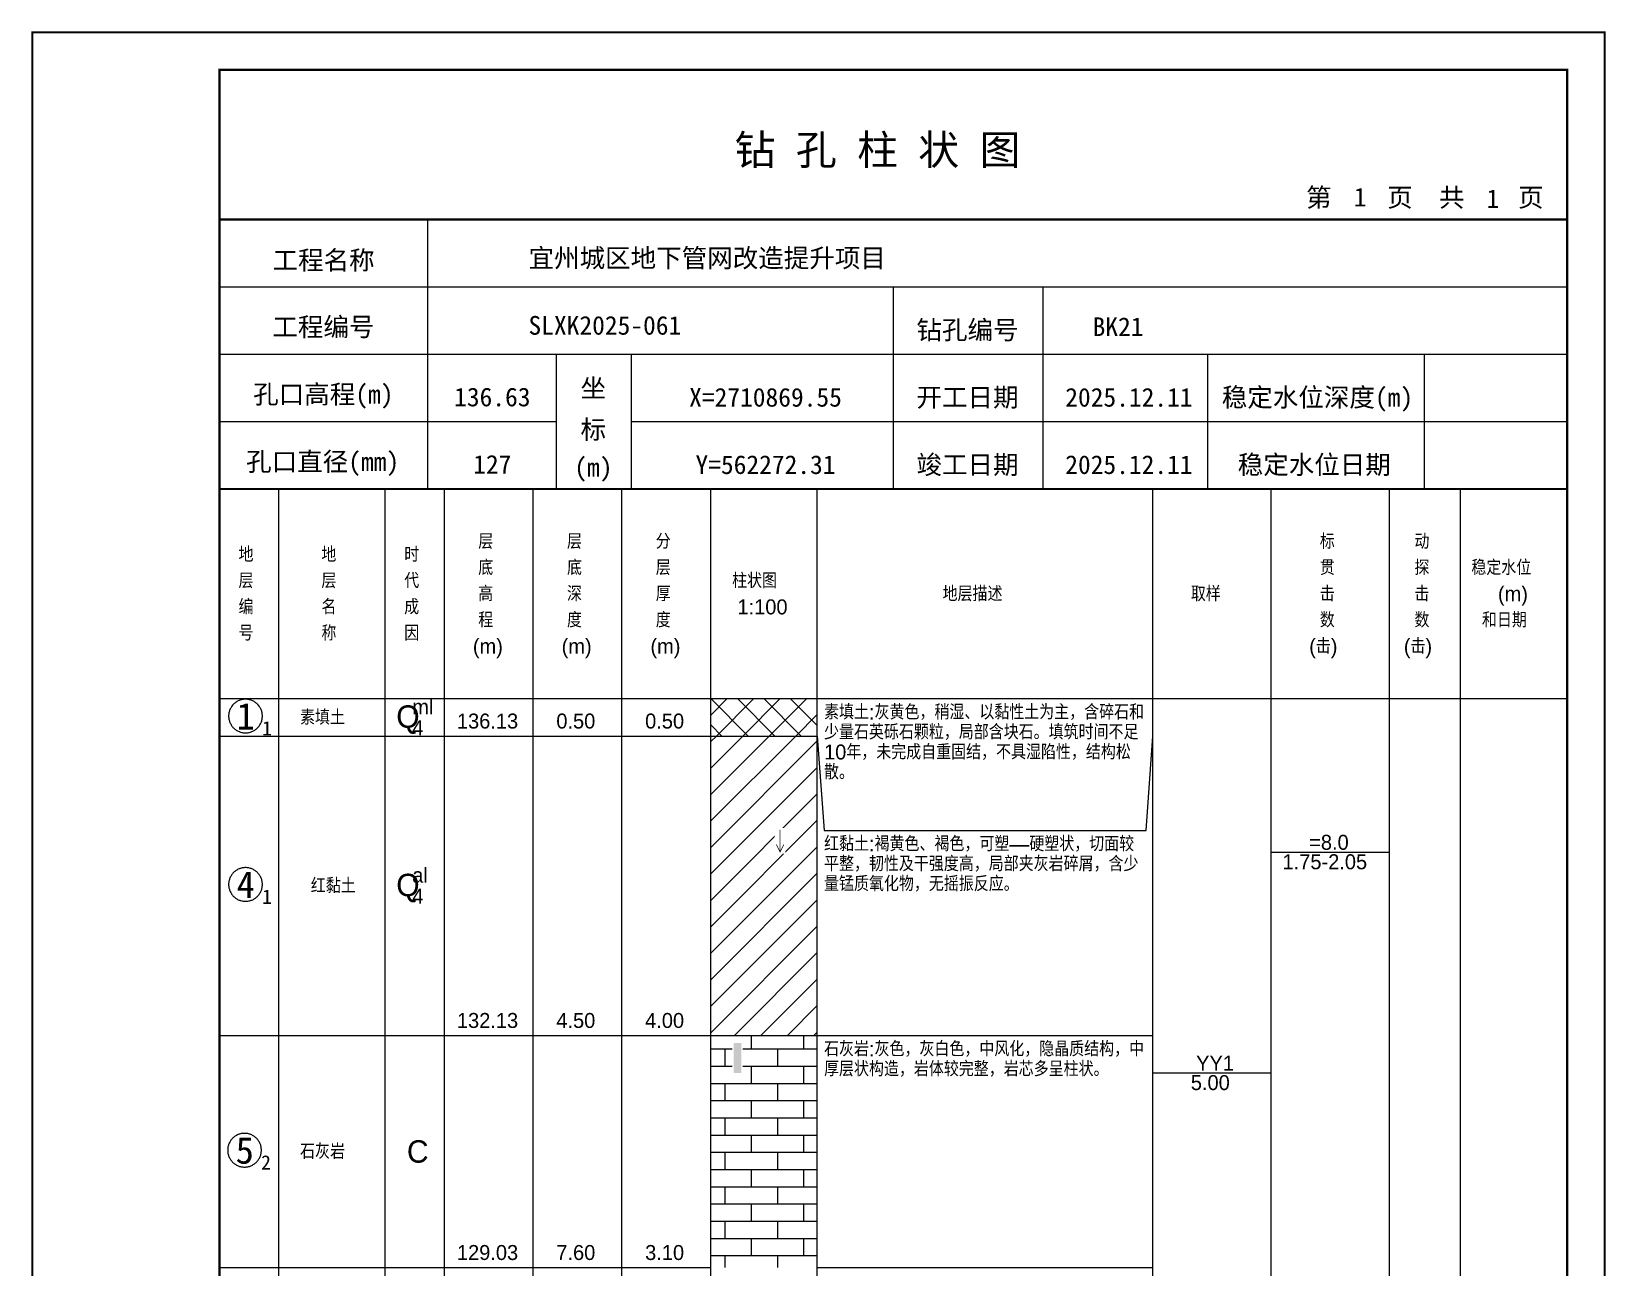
# Model space of a CAD drawing. Header units: millimetres. Extents: x 12489 to 89920, y 4630 to 4927.
# Drawn here: x 16889.3 to 17099.6, y 4761.7 to 4926.8 of the extents above; entities that cross this region are included whole.
import ezdxf
from ezdxf.enums import TextEntityAlignment as Align

# ---------------------------------------------------------------- set-up
doc = ezdxf.new("R2010")
doc.units = ezdxf.units.MM
doc.layers.add('ZZT_TC', color=7, linetype='Continuous')
doc.styles.add('成果图图块', font='', dxfattribs={"height": 2.5})
doc.styles.add('成果图模板', font='')
doc.styles.add('成果图模板标题', font='simhei.ttf')
doc.styles.add('成果图表体', font='Comfont.shx', dxfattribs={"height": 2, "bigfont": 'Hztxt12a.shx'})
doc.styles.get('成果图图块').set_extended_font_data('FangSong_GB2312')
doc.styles.get('成果图模板').set_extended_font_data('FangSong_GB2312')

# ---------------------------------------------------------------- blocks, each defined once
blk = doc.blocks.new('DCBH-1-1-944', base_point=(0.3, -0.11))
at = {"layer": 'ZZT_TC', "color": 7}
blk.add_polyline3d([(-0.19, 2.31, 0), (-0.3, 2.31, 0), (-0.41, 2.3, 0), (-0.52, 2.29, 0), (-0.63, 2.27, 0), (-0.73, 2.24, 0), (-0.84, 2.21, 0), (-0.95, 2.18, 0), (-1.05, 2.14, 0), (-1.15, 2.09, 0), (-1.25, 2.04, 0), (-1.35, 1.99, 0), (-1.44, 1.93, 0), (-1.53, 1.87, 0), (-1.62, 1.8, 0), (-1.7, 1.73, 0), (-1.78, 1.65, 0), (-1.86, 1.57, 0), (-1.93, 1.49, 0), (-2, 1.4, 0), (-2.06, 1.31, 0), (-2.12, 1.22, 0), (-2.17, 1.12, 0), (-2.22, 1.02, 0), (-2.27, 0.92, 0), (-2.31, 0.82, 0), (-2.34, 0.71, 0), (-2.37, 0.61, 0), (-2.4, 0.5, 0), (-2.41, 0.39, 0), (-2.43, 0.28, 0), (-2.44, 0.17, 0), (-2.44, 0.06, 0), (-2.44, -0.05, 0), (-2.43, -0.16, 0), (-2.41, -0.27, 0), (-2.4, -0.38, 0), (-2.37, -0.49, 0), (-2.34, -0.6, 0), (-2.31, -0.7, 0), (-2.27, -0.8, 0), (-2.22, -0.9, 0), (-2.17, -1, 0), (-2.12, -1.1, 0), (-2.06, -1.19, 0), (-2, -1.28, 0), (-1.93, -1.37, 0), (-1.86, -1.45, 0), (-1.78, -1.53, 0), (-1.7, -1.61, 0), (-1.62, -1.68, 0), (-1.53, -1.75, 0), (-1.44, -1.81, 0), (-1.35, -1.87, 0), (-1.25, -1.93, 0), (-1.15, -1.98, 0), (-1.05, -2.02, 0), (-0.95, -2.06, 0), (-0.84, -2.1, 0), (-0.73, -2.13, 0), (-0.63, -2.15, 0), (-0.52, -2.17, 0), (-0.41, -2.18, 0), (-0.3, -2.19, 0), (-0.19, -2.19, 0), (-0.08, -2.19, 0), (0.03, -2.18, 0), (0.14, -2.17, 0), (0.25, -2.15, 0), (0.36, -2.13, 0), (0.47, -2.1, 0), (0.57, -2.06, 0), (0.67, -2.02, 0), (0.77, -1.98, 0), (0.87, -1.93, 0), (0.97, -1.87, 0), (1.06, -1.81, 0), (1.15, -1.75, 0), (1.24, -1.68, 0), (1.32, -1.61, 0), (1.4, -1.53, 0), (1.48, -1.45, 0), (1.55, -1.37, 0), (1.62, -1.28, 0), (1.68, -1.19, 0), (1.74, -1.1, 0), (1.8, -1, 0), (1.85, -0.9, 0), (1.89, -0.8, 0), (1.93, -0.7, 0), (1.97, -0.6, 0), (2, -0.49, 0), (2.02, -0.38, 0), (2.04, -0.27, 0), (2.05, -0.16, 0), (2.06, -0.05, 0), (2.06, 0.06, 0), (2.06, 0.17, 0), (2.05, 0.28, 0), (2.04, 0.39, 0), (2.02, 0.5, 0), (2, 0.61, 0), (1.97, 0.71, 0), (1.93, 0.82, 0), (1.89, 0.92, 0), (1.85, 1.02, 0), (1.8, 1.12, 0), (1.74, 1.22, 0), (1.68, 1.31, 0), (1.62, 1.4, 0), (1.55, 1.49, 0), (1.48, 1.57, 0), (1.4, 1.65, 0), (1.32, 1.73, 0), (1.24, 1.8, 0), (1.15, 1.87, 0), (1.06, 1.93, 0), (0.97, 1.99, 0), (0.87, 2.04, 0), (0.77, 2.09, 0), (0.67, 2.14, 0), (0.57, 2.18, 0), (0.47, 2.21, 0), (0.36, 2.24, 0), (0.25, 2.27, 0), (0.14, 2.29, 0), (0.03, 2.3, 0), (-0.08, 2.31, 0), (-0.19, 2.31, 0)], dxfattribs=at)
at = {"style": '成果图图块'}
blk.add_text('1', height=3.57, dxfattribs=at).set_placement((-0.16, -1.74), align=Align.CENTER)
blk.add_text('1', height=1.91, dxfattribs=at).set_placement((2.03, -2.53))
blk = doc.blocks.new('DCBH-1-1-945', base_point=(0.3, -0.11))
at = {"layer": 'ZZT_TC', "color": 7}
blk.add_polyline3d([(-0.19, 2.31, 0), (-0.3, 2.31, 0), (-0.41, 2.3, 0), (-0.52, 2.29, 0), (-0.63, 2.27, 0), (-0.73, 2.24, 0), (-0.84, 2.21, 0), (-0.95, 2.18, 0), (-1.05, 2.14, 0), (-1.15, 2.09, 0), (-1.25, 2.04, 0), (-1.35, 1.99, 0), (-1.44, 1.93, 0), (-1.53, 1.87, 0), (-1.62, 1.8, 0), (-1.7, 1.73, 0), (-1.78, 1.65, 0), (-1.86, 1.57, 0), (-1.93, 1.49, 0), (-2, 1.4, 0), (-2.06, 1.31, 0), (-2.12, 1.22, 0), (-2.17, 1.12, 0), (-2.22, 1.02, 0), (-2.27, 0.92, 0), (-2.31, 0.82, 0), (-2.34, 0.71, 0), (-2.37, 0.61, 0), (-2.4, 0.5, 0), (-2.41, 0.39, 0), (-2.43, 0.28, 0), (-2.44, 0.17, 0), (-2.44, 0.06, 0), (-2.44, -0.05, 0), (-2.43, -0.16, 0), (-2.41, -0.27, 0), (-2.4, -0.38, 0), (-2.37, -0.49, 0), (-2.34, -0.6, 0), (-2.31, -0.7, 0), (-2.27, -0.8, 0), (-2.22, -0.9, 0), (-2.17, -1, 0), (-2.12, -1.1, 0), (-2.06, -1.19, 0), (-2, -1.28, 0), (-1.93, -1.37, 0), (-1.86, -1.45, 0), (-1.78, -1.53, 0), (-1.7, -1.61, 0), (-1.62, -1.68, 0), (-1.53, -1.75, 0), (-1.44, -1.81, 0), (-1.35, -1.87, 0), (-1.25, -1.93, 0), (-1.15, -1.98, 0), (-1.05, -2.02, 0), (-0.95, -2.06, 0), (-0.84, -2.1, 0), (-0.73, -2.13, 0), (-0.63, -2.15, 0), (-0.52, -2.17, 0), (-0.41, -2.18, 0), (-0.3, -2.19, 0), (-0.19, -2.19, 0), (-0.08, -2.19, 0), (0.03, -2.18, 0), (0.14, -2.17, 0), (0.25, -2.15, 0), (0.36, -2.13, 0), (0.47, -2.1, 0), (0.57, -2.06, 0), (0.67, -2.02, 0), (0.77, -1.98, 0), (0.87, -1.93, 0), (0.97, -1.87, 0), (1.06, -1.81, 0), (1.15, -1.75, 0), (1.24, -1.68, 0), (1.32, -1.61, 0), (1.4, -1.53, 0), (1.48, -1.45, 0), (1.55, -1.37, 0), (1.62, -1.28, 0), (1.68, -1.19, 0), (1.74, -1.1, 0), (1.8, -1, 0), (1.85, -0.9, 0), (1.89, -0.8, 0), (1.93, -0.7, 0), (1.97, -0.6, 0), (2, -0.49, 0), (2.02, -0.38, 0), (2.04, -0.27, 0), (2.05, -0.16, 0), (2.06, -0.05, 0), (2.06, 0.06, 0), (2.06, 0.17, 0), (2.05, 0.28, 0), (2.04, 0.39, 0), (2.02, 0.5, 0), (2, 0.61, 0), (1.97, 0.71, 0), (1.93, 0.82, 0), (1.89, 0.92, 0), (1.85, 1.02, 0), (1.8, 1.12, 0), (1.74, 1.22, 0), (1.68, 1.31, 0), (1.62, 1.4, 0), (1.55, 1.49, 0), (1.48, 1.57, 0), (1.4, 1.65, 0), (1.32, 1.73, 0), (1.24, 1.8, 0), (1.15, 1.87, 0), (1.06, 1.93, 0), (0.97, 1.99, 0), (0.87, 2.04, 0), (0.77, 2.09, 0), (0.67, 2.14, 0), (0.57, 2.18, 0), (0.47, 2.21, 0), (0.36, 2.24, 0), (0.25, 2.27, 0), (0.14, 2.29, 0), (0.03, 2.3, 0), (-0.08, 2.31, 0), (-0.19, 2.31, 0)], dxfattribs=at)
at = {"style": '成果图图块'}
blk.add_text('4', height=3.57, dxfattribs=at).set_placement((-0.16, -1.74), align=Align.CENTER)
blk.add_text('1', height=1.91, dxfattribs=at).set_placement((2.03, -2.53))
blk = doc.blocks.new('DCBH-1-1-946', base_point=(0.43, -0.11))
at = {"layer": 'ZZT_TC', "color": 7}
blk.add_polyline3d([(-0.19, 2.31, 0), (-0.3, 2.31, 0), (-0.41, 2.3, 0), (-0.52, 2.29, 0), (-0.63, 2.27, 0), (-0.73, 2.24, 0), (-0.84, 2.21, 0), (-0.95, 2.18, 0), (-1.05, 2.14, 0), (-1.15, 2.09, 0), (-1.25, 2.04, 0), (-1.35, 1.99, 0), (-1.44, 1.93, 0), (-1.53, 1.87, 0), (-1.62, 1.8, 0), (-1.7, 1.73, 0), (-1.78, 1.65, 0), (-1.86, 1.57, 0), (-1.93, 1.49, 0), (-2, 1.4, 0), (-2.06, 1.31, 0), (-2.12, 1.22, 0), (-2.17, 1.12, 0), (-2.22, 1.02, 0), (-2.27, 0.92, 0), (-2.31, 0.82, 0), (-2.34, 0.71, 0), (-2.37, 0.61, 0), (-2.4, 0.5, 0), (-2.41, 0.39, 0), (-2.43, 0.28, 0), (-2.44, 0.17, 0), (-2.44, 0.06, 0), (-2.44, -0.05, 0), (-2.43, -0.16, 0), (-2.41, -0.27, 0), (-2.4, -0.38, 0), (-2.37, -0.49, 0), (-2.34, -0.6, 0), (-2.31, -0.7, 0), (-2.27, -0.8, 0), (-2.22, -0.9, 0), (-2.17, -1, 0), (-2.12, -1.1, 0), (-2.06, -1.19, 0), (-2, -1.28, 0), (-1.93, -1.37, 0), (-1.86, -1.45, 0), (-1.78, -1.53, 0), (-1.7, -1.61, 0), (-1.62, -1.68, 0), (-1.53, -1.75, 0), (-1.44, -1.81, 0), (-1.35, -1.87, 0), (-1.25, -1.93, 0), (-1.15, -1.98, 0), (-1.05, -2.02, 0), (-0.95, -2.06, 0), (-0.84, -2.1, 0), (-0.73, -2.13, 0), (-0.63, -2.15, 0), (-0.52, -2.17, 0), (-0.41, -2.18, 0), (-0.3, -2.19, 0), (-0.19, -2.19, 0), (-0.08, -2.19, 0), (0.03, -2.18, 0), (0.14, -2.17, 0), (0.25, -2.15, 0), (0.36, -2.13, 0), (0.47, -2.1, 0), (0.57, -2.06, 0), (0.67, -2.02, 0), (0.77, -1.98, 0), (0.87, -1.93, 0), (0.97, -1.87, 0), (1.06, -1.81, 0), (1.15, -1.75, 0), (1.24, -1.68, 0), (1.32, -1.61, 0), (1.4, -1.53, 0), (1.48, -1.45, 0), (1.55, -1.37, 0), (1.62, -1.28, 0), (1.68, -1.19, 0), (1.74, -1.1, 0), (1.8, -1, 0), (1.85, -0.9, 0), (1.89, -0.8, 0), (1.93, -0.7, 0), (1.97, -0.6, 0), (2, -0.49, 0), (2.02, -0.38, 0), (2.04, -0.27, 0), (2.05, -0.16, 0), (2.06, -0.05, 0), (2.06, 0.06, 0), (2.06, 0.17, 0), (2.05, 0.28, 0), (2.04, 0.39, 0), (2.02, 0.5, 0), (2, 0.61, 0), (1.97, 0.71, 0), (1.93, 0.82, 0), (1.89, 0.92, 0), (1.85, 1.02, 0), (1.8, 1.12, 0), (1.74, 1.22, 0), (1.68, 1.31, 0), (1.62, 1.4, 0), (1.55, 1.49, 0), (1.48, 1.57, 0), (1.4, 1.65, 0), (1.32, 1.73, 0), (1.24, 1.8, 0), (1.15, 1.87, 0), (1.06, 1.93, 0), (0.97, 1.99, 0), (0.87, 2.04, 0), (0.77, 2.09, 0), (0.67, 2.14, 0), (0.57, 2.18, 0), (0.47, 2.21, 0), (0.36, 2.24, 0), (0.25, 2.27, 0), (0.14, 2.29, 0), (0.03, 2.3, 0), (-0.08, 2.31, 0), (-0.19, 2.31, 0)], dxfattribs=at)
at = {"style": '成果图图块'}
blk.add_text('5', height=3.57, dxfattribs=at).set_placement((-0.16, -1.74), align=Align.CENTER)
blk.add_text('2', height=1.91, dxfattribs=at).set_placement((2.03, -2.53))
blk = doc.blocks.new('gkqy3.dwg', base_point=(0, -2))
blk.add_wipeout([(-0.7, -2.2), (0.7, -2.2), (0.7, 2.2), (-0.7, 2.2)])
at = {"color": 7}
blk.add_solid([(-0.5, -2), (0.5, -2), (-0.5, 2), (0.5, 2)], dxfattribs=at)
blk = doc.blocks.new('zztSLbg.dwg', base_point=(0.5, 0))
blk.add_wipeout([(-0.2, -0.2), (1.2, -0.2), (1.2, 3.2), (-0.2, 3.2)])
at = {"color": 7, "const_width": 0.1}
for points in [[(0.5, 3), (0.5, 0)], [(0, 1), (0.5, 0), (1, 1)]]:
    blk.add_lwpolyline(points, dxfattribs=at)
blk = doc.blocks.new('钻孔柱状图路桥昇龙制图梁世成校核莫家里.dwg21', base_point=(25, 236))
for p, q in [((52.82, 236), (52.82, 272)), ((25, 263), (205, 263)), ((115, 236), (115, 263)), ((135, 236), (135, 263)), ((25, 254), (205, 254)), ((70, 236), (70, 254)), ((80, 236), (80, 254)), ((157, 236), (157, 254)), ((185.95, 236), (185.95, 254)), ((25, 245), (70, 245)), ((80, 245), (205, 245))]:
    blk.add_line(p, q)
for points, const_width in [([(0, 0), (210, 0), (210, 297), (0, 297)], 0.25), ([(25, 5), (205, 5), (205, 292), (25, 292)], 0.3)]:
    blk.add_lwpolyline(points, close=True, dxfattribs=dict(const_width=const_width))
at = {"const_width": 0.3}
for points in [[(25, 272), (205, 272)], [(25, 236), (205, 236)]]:
    blk.add_lwpolyline(points, dxfattribs=at)
for s, height, style, p in [('钻 孔 柱 状 图', 4, '成果图模板标题', (93.8, 279.31)), ('第', 2.5, '成果图模板', (170.12, 273.7)), ('页', 2.5, '成果图模板', (180.96, 273.7)), ('共', 2.5, '成果图模板', (187.88, 273.7)), ('页', 2.5, '成果图模板', (198.44, 273.7)), ('工程名称', 2.5, '成果图模板', (32.07, 265.32)), ('宜州城区地下管网改造提升项目', 2.5, '成果图模板', (66.26, 265.61)), ('工程编号', 2.5, '成果图模板', (32.05, 256.41)), ('SLXK2025-061', 2.5, '成果图模板', (66.26, 256.61)), ('钻孔编号', 2.5, '成果图模板', (118.08, 256)), ('BK21', 2.5, '成果图模板', (141.61, 256.43)), ('孔口高程(m)', 2.5, '成果图模板', (29.48, 247.41)), ('坐', 2.5, '成果图模板', (73.21, 248.24)), ('开工日期', 2.5, '成果图模板', (118.08, 247)), ('稳定水位深度(m)', 2.5, '成果图模板', (158.86, 247)), ('标', 2.5, '成果图模板', (73.21, 242.7)), ('孔口直径(mm)', 2.5, '成果图模板', (28.54, 238.41)), ('(m) ', 2.5, '成果图模板', (72.38, 237.65)), ('竣工日期', 2.5, '成果图模板', (118.08, 238)), ('稳定水位日期', 2.5, '成果图模板', (160.99, 238))]:
    blk.add_text(s, height=height, dxfattribs=dict(style=style)).set_placement(p)
at = {"style": '成果图模板'}
for s, p in [('1', (177.35, 273.74)), ('1', (195.08, 273.53)), ('136.63', (61.43, 247.04)), ('X=2710869.55', (97.92, 247)), ('2025.12.11', (146.46, 247)), ('127', (61.43, 238.04)), ('Y=562272.31', (97.92, 238)), ('2025.12.11', (146.46, 238))]:
    blk.add_text(s, height=2.5, dxfattribs=at).set_placement(p, align=Align.CENTER)

msp = doc.modelspace()

# ---------------------------------------------------------------- hatches: boundary and pattern name
at = {"linetype": 'Continuous'}
h = msp.add_hatch(dxfattribs=at)
h.set_pattern_fill('GKSTT', scale=0.5, style=0, pattern_type=2)
h.set_pattern_definition([(45, (0, 0), (-1.76776695, 1.76776695), []), (135, (0, 0), (-1.76776695, -1.76776695), [])])
h.paths.add_polyline_path([(16980.06, 4832.71), (16994.29, 4832.71), (16994.29, 4837.71), (16980.06, 4837.71)])
h = msp.add_hatch(dxfattribs=at)
h.set_pattern_fill('GKNXT', scale=0.5, style=0, pattern_type=2)
h.set_pattern_definition([(45, (0, 0), (-1.76776695, 1.76776695), [])])
h.paths.add_polyline_path([(16980.06, 4792.71), (16994.29, 4792.71), (16994.29, 4832.71), (16980.06, 4832.71)])
h = msp.add_hatch(dxfattribs=at)
h.set_pattern_fill('GKSHY', scale=0.5, style=0, pattern_type=2)
h.set_pattern_definition([(0, (0, 0), (0, 2.3), []), (90, (0, 0), (-3.5, 2.3), [2.3, -2.3])])
h.paths.add_polyline_path([(16980.06, 4761.71), (16994.29, 4761.71), (16994.29, 4792.71), (16980.06, 4792.71)])

# ---------------------------------------------------------------- linework, layer by layer
at = {"color": 0}
for p, q in [((16914.45, 4837.71), (16922.35, 4837.71)), ((16914.45, 4832.71), (16914.45, 4837.71)), ((16922.35, 4832.71), (16922.35, 4837.71)), ((16914.45, 4832.71), (16922.35, 4832.71)), ((16914.45, 4832.71), (16922.35, 4832.71)), ((16914.45, 4792.71), (16914.45, 4832.71)), ((16922.35, 4792.71), (16922.35, 4832.71)), ((16914.45, 4792.71), (16922.35, 4792.71)), ((16914.45, 4792.71), (16922.35, 4792.71)), ((16914.45, 4761.71), (16914.45, 4792.71)), ((16922.35, 4761.71), (16922.35, 4792.71)), ((16914.45, 4761.71), (16922.35, 4761.71))]:
    msp.add_line(p, q, dxfattribs=at)
for points in [[(16914.45, 4865.71), (16922.35, 4865.71)], [(16914.45, 4837.71), (16914.45, 4865.71)], [(16922.35, 4837.71), (16922.35, 4865.71)], [(16922.35, 4865.71), (16936.58, 4865.71)], [(16922.35, 4837.71), (16922.35, 4865.71)], [(16936.58, 4837.71), (16936.58, 4865.71)], [(16936.58, 4865.71), (16944.49, 4865.71)], [(16936.58, 4837.71), (16936.58, 4865.71)], [(16944.49, 4837.71), (16944.49, 4865.71)], [(16944.49, 4865.71), (16956.35, 4865.71)], [(16944.49, 4837.71), (16944.49, 4865.71)], [(16956.35, 4837.71), (16956.35, 4865.71)], [(16956.35, 4865.71), (16968.2, 4865.71)], [(16956.35, 4837.71), (16956.35, 4865.71)], [(16968.2, 4837.71), (16968.2, 4865.71)], [(16968.2, 4865.71), (16980.06, 4865.71)], [(16968.2, 4837.71), (16968.2, 4865.71)], [(16980.06, 4837.71), (16980.06, 4865.71)], [(16980.06, 4865.71), (16994.29, 4865.71)], [(16980.06, 4837.71), (16980.06, 4865.71)], [(16994.29, 4837.71), (16994.29, 4865.71)], [(16994.29, 4865.71), (17039.11, 4865.71)], [(16994.29, 4837.71), (16994.29, 4865.71)], [(17039.11, 4837.71), (17039.11, 4865.71)], [(17039.11, 4865.71), (17054.92, 4865.71)], [(17039.11, 4837.71), (17039.11, 4865.71)], [(17054.92, 4837.71), (17054.92, 4865.71)], [(17054.92, 4865.71), (17070.73, 4865.71)], [(17054.92, 4837.71), (17054.92, 4865.71)], [(17070.73, 4837.71), (17070.73, 4865.71)], [(17070.73, 4865.71), (17080.22, 4865.71)], [(17070.73, 4837.71), (17070.73, 4865.71)], [(17080.22, 4837.71), (17080.22, 4865.71)], [(17080.22, 4865.71), (17094.45, 4865.71)], [(17080.22, 4837.71), (17080.22, 4865.71)], [(17094.45, 4837.71), (17094.45, 4865.71)], [(16914.45, 4837.71), (16922.35, 4837.71)], [(16914.45, 4643.71), (16914.45, 4837.71)], [(16914.45, 4837.71), (16922.35, 4837.71)], [(16922.35, 4643.71), (16922.35, 4837.71)], [(16922.35, 4837.71), (16936.58, 4837.71)], [(16922.35, 4643.71), (16922.35, 4837.71)], [(16922.35, 4837.71), (16936.58, 4837.71)], [(16922.35, 4837.71), (16936.58, 4837.71)], [(16922.35, 4832.71), (16922.35, 4837.71)], [(16936.58, 4643.71), (16936.58, 4837.71)], [(16936.58, 4832.71), (16936.58, 4837.71)], [(16936.58, 4837.71), (16944.49, 4837.71)], [(16936.58, 4643.71), (16936.58, 4837.71)], [(16936.58, 4837.71), (16944.49, 4837.71)], [(16936.58, 4837.71), (16944.49, 4837.71)], [(16936.58, 4832.71), (16936.58, 4837.71)], [(16944.49, 4643.71), (16944.49, 4837.71)], [(16944.49, 4832.71), (16944.49, 4837.71)], [(16944.49, 4837.71), (16956.35, 4837.71)], [(16944.49, 4643.71), (16944.49, 4837.71)], [(16944.49, 4837.71), (16956.35, 4837.71)], [(16944.49, 4837.71), (16956.35, 4837.71)], [(16944.49, 4832.71), (16944.49, 4837.71)], [(16956.35, 4643.71), (16956.35, 4837.71)], [(16956.35, 4832.71), (16956.35, 4837.71)], [(16956.35, 4837.71), (16968.2, 4837.71)], [(16956.35, 4643.71), (16956.35, 4837.71)], [(16956.35, 4837.71), (16968.2, 4837.71)], [(16956.35, 4837.71), (16968.2, 4837.71)], [(16956.35, 4832.71), (16956.35, 4837.71)], [(16968.2, 4643.71), (16968.2, 4837.71)], [(16968.2, 4832.71), (16968.2, 4837.71)], [(16968.2, 4837.71), (16980.06, 4837.71)], [(16968.2, 4643.71), (16968.2, 4837.71)], [(16968.2, 4837.71), (16980.06, 4837.71)], [(16968.2, 4837.71), (16980.06, 4837.71)], [(16968.2, 4832.71), (16968.2, 4837.71)], [(16980.06, 4643.71), (16980.06, 4837.71)], [(16980.06, 4832.71), (16980.06, 4837.71)], [(16980.06, 4837.71), (16994.29, 4837.71)], [(16980.06, 4643.71), (16980.06, 4837.71)], [(16980.06, 4837.71), (16994.29, 4837.71)], [(16994.29, 4643.71), (16994.29, 4837.71)], [(16994.29, 4837.71), (17039.11, 4837.71)], [(16994.29, 4643.71), (16994.29, 4837.71)], [(16994.29, 4837.71), (17039.11, 4837.71)], [(16994.29, 4832.71), (16994.29, 4837.71)], [(17039.11, 4643.71), (17039.11, 4837.71)], [(17039.11, 4832.71), (17039.11, 4837.71)], [(17039.11, 4837.71), (17054.92, 4837.71)], [(17039.11, 4643.71), (17039.11, 4837.71)], [(17039.11, 4837.71), (17054.92, 4837.71)], [(17054.92, 4643.71), (17054.92, 4837.71)], [(17054.92, 4837.71), (17070.73, 4837.71)], [(17054.92, 4643.71), (17054.92, 4837.71)], [(17054.92, 4837.71), (17070.73, 4837.71)], [(17070.73, 4643.71), (17070.73, 4837.71)], [(17070.73, 4837.71), (17080.22, 4837.71)], [(17070.73, 4643.71), (17070.73, 4837.71)], [(17070.73, 4837.71), (17080.22, 4837.71)], [(17080.22, 4643.71), (17080.22, 4837.71)], [(17080.22, 4837.71), (17094.45, 4837.71)], [(17080.22, 4643.71), (17080.22, 4837.71)], [(17080.22, 4837.71), (17094.45, 4837.71)], [(17094.45, 4643.71), (17094.45, 4837.71)], [(16922.35, 4832.71), (16936.58, 4832.71)], [(16922.35, 4832.71), (16936.58, 4832.71)], [(16922.35, 4792.71), (16922.35, 4832.71)], [(16936.58, 4792.71), (16936.58, 4832.71)], [(16936.58, 4832.71), (16944.49, 4832.71)], [(16936.58, 4832.71), (16944.49, 4832.71)], [(16936.58, 4792.71), (16936.58, 4832.71)], [(16944.49, 4792.71), (16944.49, 4832.71)], [(16944.49, 4832.71), (16956.35, 4832.71)], [(16944.49, 4832.71), (16956.35, 4832.71)], [(16944.49, 4792.71), (16944.49, 4832.71)], [(16956.35, 4792.71), (16956.35, 4832.71)], [(16956.35, 4832.71), (16968.2, 4832.71)], [(16956.35, 4832.71), (16968.2, 4832.71)], [(16956.35, 4792.71), (16956.35, 4832.71)], [(16968.2, 4792.71), (16968.2, 4832.71)], [(16968.2, 4832.71), (16980.06, 4832.71)], [(16968.2, 4832.71), (16980.06, 4832.71)], [(16968.2, 4792.71), (16968.2, 4832.71)], [(16980.06, 4792.71), (16980.06, 4832.71)], [(16994.29, 4832.71), (16995.19, 4820.11)], [(16994.29, 4792.71), (16994.29, 4832.71)], [(17038.22, 4820.11), (17039.11, 4832.71)], [(17039.11, 4792.71), (17039.11, 4832.71)], [(16995.19, 4820.11), (17038.22, 4820.11)], [(17054.92, 4817.21), (17070.73, 4817.21)], [(16922.35, 4792.71), (16936.58, 4792.71)], [(16922.35, 4792.71), (16936.58, 4792.71)], [(16922.35, 4761.71), (16922.35, 4792.71)], [(16936.58, 4761.71), (16936.58, 4792.71)], [(16936.58, 4792.71), (16944.49, 4792.71)], [(16936.58, 4792.71), (16944.49, 4792.71)], [(16936.58, 4761.71), (16936.58, 4792.71)], [(16944.49, 4761.71), (16944.49, 4792.71)], [(16944.49, 4792.71), (16956.35, 4792.71)], [(16944.49, 4792.71), (16956.35, 4792.71)], [(16944.49, 4761.71), (16944.49, 4792.71)], [(16956.35, 4761.71), (16956.35, 4792.71)], [(16956.35, 4792.71), (16968.2, 4792.71)], [(16956.35, 4792.71), (16968.2, 4792.71)], [(16956.35, 4761.71), (16956.35, 4792.71)], [(16968.2, 4761.71), (16968.2, 4792.71)], [(16968.2, 4792.71), (16980.06, 4792.71)], [(16968.2, 4792.71), (16980.06, 4792.71)], [(16968.2, 4761.71), (16968.2, 4792.71)], [(16980.06, 4761.71), (16980.06, 4792.71)], [(16994.29, 4792.71), (17039.11, 4792.71)], [(16994.29, 4792.71), (17039.11, 4792.71)], [(16994.29, 4761.71), (16994.29, 4792.71)], [(17039.11, 4761.71), (17039.11, 4792.71)], [(17039.11, 4787.71), (17054.92, 4787.71)], [(16922.35, 4761.71), (16936.58, 4761.71)], [(16936.58, 4761.71), (16944.49, 4761.71)], [(16944.49, 4761.71), (16956.35, 4761.71)], [(16956.35, 4761.71), (16968.2, 4761.71)], [(16968.2, 4761.71), (16980.06, 4761.71)], [(16994.29, 4761.71), (17039.11, 4761.71)]]:
    msp.add_lwpolyline(points, dxfattribs=at)
at = {"color": 7, "flags": 128}
for points in [[(16980.06, 4832.71), (16994.29, 4832.71)], [(16980.06, 4792.71), (16994.29, 4792.71)]]:
    msp.add_lwpolyline(points, dxfattribs=at)

# ---------------------------------------------------------------- block references
for name, p in [('DCBH-1-1-944', (16918.4, 4835.21)), ('DCBH-1-1-945', (16918.4, 4812.71)), ('DCBH-1-1-946', (16918.4, 4777.21))]:
    msp.add_blockref(name, p)

# ---------------------------------------------------------------- texts
at = {"color": 0, "style": '成果图表体'}
for s, height, p in [('层', 2, (16949, 4857.71)), ('层', 2, (16960.85, 4857.71)), ('分', 2, (16972.71, 4857.71)), ('标', 2, (17061.41, 4857.71)), ('动', 2, (17074.05, 4857.71)), ('地', 2, (16916.98, 4855.96)), ('地', 2, (16928.05, 4855.96)), ('时', 2, (16939.11, 4855.96)), ('底', 2, (16949, 4854.21)), ('底', 2, (16960.85, 4854.21)), ('层', 2, (16972.71, 4854.21)), ('贯', 2, (17061.41, 4854.21)), ('探', 2, (17074.05, 4854.21)), ('稳定水位', 2, (17081.65, 4854.21)), ('层', 2, (16916.98, 4852.46)), ('层', 2, (16928.05, 4852.46)), ('代', 2, (16939.11, 4852.46)), ('高', 2, (16949, 4850.71)), ('深', 2, (16960.85, 4850.71)), ('厚', 2, (16972.71, 4850.71)), ('柱状图', 2, (16982.91, 4852.46)), ('地层描述', 2, (17011.02, 4850.71)), ('取样', 2, (17044.18, 4850.71)), ('击', 2, (17061.41, 4850.71)), ('击', 2, (17074.05, 4850.71)), ('(m)', 2, (17085.2, 4850.71)), ('编', 2, (16916.98, 4848.96)), ('名', 2, (16928.05, 4848.96)), ('成', 2, (16939.11, 4848.96)), ('1:100', 2, (16983.62, 4848.96)), ('程', 2, (16949, 4847.21)), ('度', 2, (16960.85, 4847.21)), ('度', 2, (16972.71, 4847.21)), ('数', 2, (17061.41, 4847.21)), ('数', 2, (17074.05, 4847.21)), ('和日期', 2, (17083.07, 4847.21)), ('号', 2, (16916.98, 4845.46)), ('称', 2, (16928.05, 4845.46)), ('因', 2, (16939.11, 4845.46)), ('(m)', 2, (16948.28, 4843.71)), ('(m)', 2, (16960.14, 4843.71)), ('(m)', 2, (16972, 4843.71)), ('(击)', 2, (17059.99, 4843.71)), ('(击)', 2, (17072.63, 4843.71)), ('素填土', 2, (16925.2, 4834.21)), ('Q', 3, (16938.05, 4833.81)), ('ml', 2, (16940.18, 4835.61)), ('4', 2, (16940.18, 4832.81)), ('136.13', 2, (16946.15, 4833.71)), ('0.50', 2, (16959.43, 4833.71)), ('0.50', 2, (16971.29, 4833.71)), ('=8.0', 2, (17059.99, 4817.51)), ('1.75-2.05', 2, (17056.43, 4814.91)), ('al', 2, (16940.18, 4813.11)), ('红黏土', 2, (16926.63, 4811.71)), ('Q', 3, (16938.05, 4811.31)), ('4', 2, (16940.18, 4810.31)), ('132.13', 2, (16946.15, 4793.71)), ('4.50', 2, (16959.43, 4793.71)), ('4.00', 2, (16971.29, 4793.71)), ('YY1', 2, (17044.89, 4788.01)), ('5.00', 2, (17044.18, 4785.41)), ('石灰岩', 2, (16925.2, 4776.21)), ('C', 3, (16939.47, 4775.71)), ('129.03', 2, (16946.15, 4762.71)), ('7.60', 2, (16959.43, 4762.71)), ('3.10', 2, (16971.29, 4762.71))]:
    msp.add_text(s, height=height, dxfattribs=at).set_placement(p)
at = {"color": 0, "char_height": 2, "width": 43.0292, "attachment_point": 1, "line_spacing_factor": 0.8, "style": '成果图表体'}
for s, insert in [('素填土:灰黄色，稍湿、以黏性土为主，含碎石和少量石英砾石颗粒，局部含块石。填筑时间不足10年，未完成自重固结，不具湿陷性，结构松散。', (16995.19, 4836.91)), ('红黏土:褐黄色、褐色，可塑—硬塑状，切面较平整，韧性及干强度高，局部夹灰岩碎屑，含少量锰质氧化物，无摇振反应。', (16995.19, 4819.31)), ('石灰岩:灰色，灰白色，中风化，隐晶质结构，中厚层状构造，岩体较完整，岩芯多呈柱状。', (16995.19, 4791.91))]:
    msp.add_mtext(s, dxfattribs=dict(at, insert=insert))

# ---------------------------------------------------------------- next in the draw order: block references
for name, p in [('zztSLbg.dwg', (16989.31, 4817.21)), ('gkqy3.dwg', (16983.62, 4787.71))]:
    msp.add_blockref(name, p)

# ---------------------------------------------------------------- next in the draw order: block references
msp.add_blockref('钻孔柱状图路桥昇龙制图梁世成校核莫家里.dwg21', (16914.45, 4865.71))

doc.saveas('drawing.dxf')
